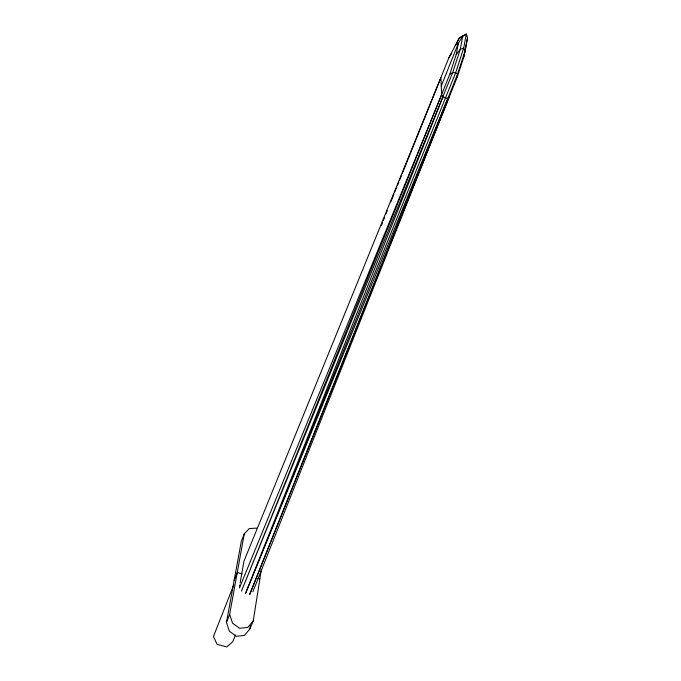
<?xml version="1.0" encoding="UTF-8"?>
<svg xmlns="http://www.w3.org/2000/svg" width="681" height="681" viewBox="0 0 681 681"><rect width="100%" height="100%" fill="white"/><g stroke="black" fill="none" stroke-linecap="round" stroke-linejoin="round"><path stroke-width="1.02" d="M240.138 582.919L243.985 561.101L440.896 77.668L441.637 94.685L443.042 96.668L245.586 593.321L455.683 72.68L463.718 48.019L466.332 34.05L462.731 36.178L460.245 49.381L452.661 72.663L241.449 591.142L449.783 74.289L452.661 72.663L455.683 72.68L457.496 74.331L249.663 594.547L457.3 76.893L457.496 74.331L465.089 51.075L467.541 37.864L466.332 34.05L459.266 38.017L448.779 57.97L402.386 173.238M256.66 528.09L249.323 528.567L244.275 533.827L241.253 541.633L226.467 622.417L229.327 631.202L236.384 636.292L244.462 635.364L249.918 628.903L253.238 620.97L261.376 569.444M249.918 628.903L250.421 625.779M239.423 586.954L239.78 584.936M226.467 622.417L229.659 614.432L244.275 533.827M457.3 76.893L463.735 57.17L467.541 37.864M449.783 74.289L456.202 54.548L458.347 43.295L462.731 36.178M463.735 57.17L465.089 51.075L463.718 48.019L460.245 49.381L456.202 54.548M234.153 580.416L237.26 572.508L242.181 573.896M233.881 584.656L213.459 636.471L217.06 644.303L226.739 646.95L232.706 641.749L235.498 634.947M252.881 591.746L449.085 97.238L447.826 98.311L245.594 593.321M441.262 86.036L458.347 43.295L455.453 44.767M381.343 225.445L382.535 222.491M383.326 220.525L384.518 217.571M386.11 213.63L387.293 210.667M390.868 201.806L394.044 193.923M394.844 191.948L396.827 187.028M397.619 185.053L398.811 182.099M399.602 180.133L401.594 175.204M239.465 587.992L441.637 94.685M455.555 45.355L459.266 38.017L462.603 36.033M448.779 57.97L451.384 53.603M253.238 620.97L247.773 627.414L239.669 628.308L232.561 623.209L229.659 614.432M447.826 98.311L445.468 98.081L443.042 96.668M257.912 578.339L259.878 578.893"/></g></svg>
